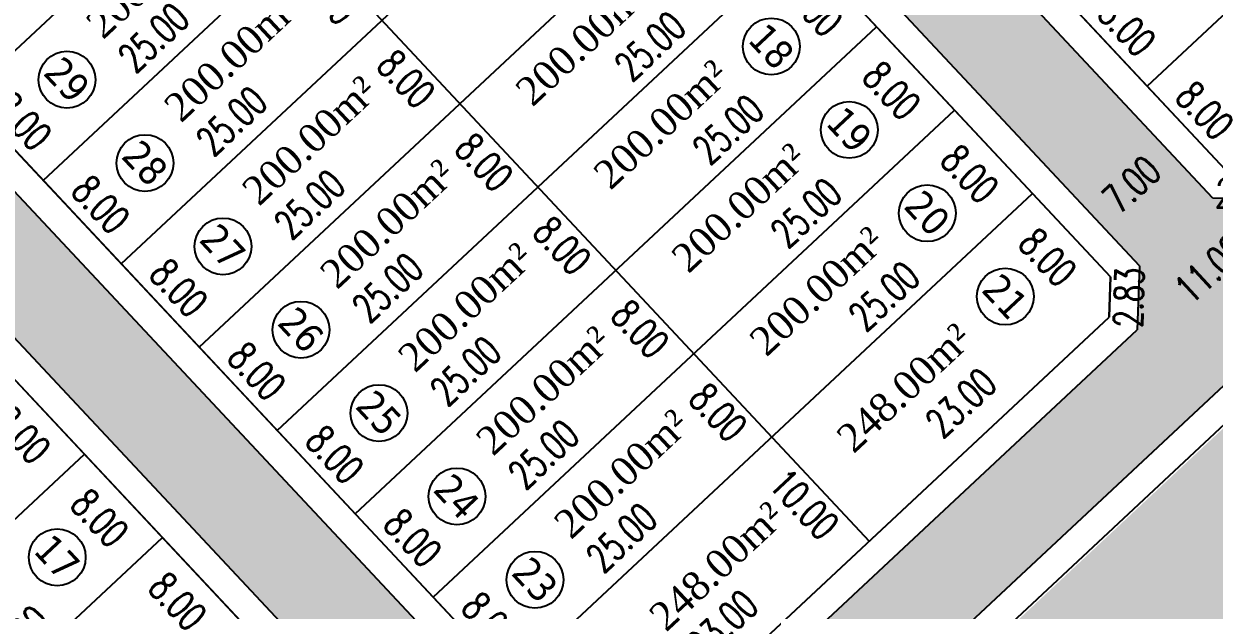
# Model space of a CAD drawing. Header units: metres. Extents: x 437145 to 437701, y 9614495 to 9615043.
# Drawn here: x 437431.1 to 437514.5, y 9614723.7 to 9614764.9 of the extents above; entities that cross this region are included whole.
import ezdxf

# ---------------------------------------------------------------- set-up
doc = ezdxf.new("R2010")
doc.units = ezdxf.units.M
doc.header["$PDMODE"] = 35
doc.header["$PDSIZE"] = 0.1
for name, color, linetype in [('Auxiliar', 7, 'Continuous'), ('COTAS', 10, 'Continuous'), ('Layer3', 1, 'Continuous'), ('M_FIO', 32, 'Continuous'), ('ÁREA', 7, 'Continuous')]:
    doc.layers.add(name, color=color, linetype=linetype)
doc.styles.add('COTAS', font='romans.shx', dxfattribs={"width": 0.7})
doc.styles.add('tahoma', font='tahoma.ttf')
doc.styles.add('ÁREA', font='times.ttf', dxfattribs={"height": 2})
doc.dimstyles.new('C-75', dxfattribs={"dimtxt": 2, "dimasz": 0.2, "dimexe": 0, "dimexo": 0, "dimgap": 1, "dimtad": 0, "dimzin": 4, "dimdsep": 46, "dimtxsty": 'COTAS', "dimblk1": 'BOL-COT', "dimblk2": 'BOL-COT', "dimsah": 1, "dimcen": 0.1, "dimse1": 1, "dimse2": 1, "dimsd1": 1, "dimsd2": 1, "dimclrd": 8, "dimclre": 256, "dimaunit": 1, "dimadec": 3, "dimazin": 0, "dimtfac": 0.5, "dimtix": 1, "dimtmove": 0, "dimatfit": 3, "dimldrblk": 'BOL-COT', "dimfxl": 1, "dimtolj": 1, "dimtzin": 0, "dimarcsym": 0})

# ---------------------------------------------------------------- blocks, each defined once
blk = doc.blocks.new('*D417')
at = {"layer": 'Defpoints', "color": 0, "transparency": 16777216}
for p in [(2610.276, 1053.549), (2607.997, 1045.549), (2610.276, 1045.549)]:
    blk.add_point(p, dxfattribs=at)
at = {"layer": 'Layer3', "transparency": 16777216, "insert": (2607.997, 1049.549), "char_height": 2, "attachment_point": 5, "rotation": 270.00204, "style": 'COTAS'}
blk.add_mtext('\\A1;8.00', dxfattribs=at)
blk = doc.blocks.new('BOL-COT')
at = {"layer": 'COTAS'}
for p, q in [((-2, 0), (2, 0)), ((0, -3), (0, 3))]:
    blk.add_line(p, q, dxfattribs=at)
blk.add_circle((0, 0), 0.4, dxfattribs=at)
blk = doc.blocks.new('*D418')
at = {"layer": 'Defpoints', "color": 0, "transparency": 16777216}
for p in [(2585.276, 1047.392), (2585.276, 1045.548), (2610.276, 1045.549)]:
    blk.add_point(p, dxfattribs=at)
at = {"layer": 'Layer3', "transparency": 16777216, "insert": (2597.776, 1047.393), "char_height": 2, "attachment_point": 5, "rotation": 0.00204, "style": 'COTAS'}
blk.add_mtext('\\A1;25.00', dxfattribs=at)
blk = doc.blocks.new('*D422')
at = {"layer": 'Defpoints', "color": 0, "transparency": 16777216}
for p in [(2610.276, 1045.549), (2607.997, 1037.549), (2610.277, 1037.549)]:
    blk.add_point(p, dxfattribs=at)
at = {"layer": 'Layer3', "transparency": 16777216, "insert": (2607.997, 1041.549), "char_height": 2, "attachment_point": 5, "rotation": 270.00204, "style": 'COTAS'}
blk.add_mtext('\\A1;8.00', dxfattribs=at)
blk = doc.blocks.new('*D423')
at = {"layer": 'Defpoints', "color": 0, "transparency": 16777216}
for p in [(2585.277, 1039.392), (2585.277, 1037.548), (2610.277, 1037.549)]:
    blk.add_point(p, dxfattribs=at)
at = {"layer": 'Layer3', "transparency": 16777216, "insert": (2597.777, 1039.393), "char_height": 2, "attachment_point": 5, "rotation": 0.00204, "style": 'COTAS'}
blk.add_mtext('\\A1;25.00', dxfattribs=at)
blk = doc.blocks.new('*D427')
at = {"layer": 'Defpoints', "color": 0, "transparency": 16777216}
for p in [(2585.277, 1031.392), (2585.277, 1029.548), (2610.277, 1029.549)]:
    blk.add_point(p, dxfattribs=at)
at = {"layer": 'Layer3', "transparency": 16777216, "insert": (2597.777, 1031.393), "char_height": 2, "attachment_point": 5, "rotation": 0.00204, "style": 'COTAS'}
blk.add_mtext('\\A1;25.00', dxfattribs=at)
blk = doc.blocks.new('*D497')
at = {"layer": 'Defpoints', "color": 0, "transparency": 16777216}
for p in [(2646.275, 1071.586), (2621.276, 1069.541), (2646.276, 1069.551)]:
    blk.add_point(p, dxfattribs=at)
at = {"layer": 'Layer3', "transparency": 16777216, "insert": (2633.775, 1071.581), "char_height": 2, "attachment_point": 5, "rotation": 0.02224, "style": 'COTAS'}
blk.add_mtext('\\A1;25.00', dxfattribs=at)
blk = doc.blocks.new('*D500')
at = {"layer": 'Defpoints', "color": 0, "transparency": 16777216}
for p in [(2621.276, 1069.55), (2621.276, 1061.55), (2623.068, 1061.55)]:
    blk.add_point(p, dxfattribs=at)
at = {"layer": 'Layer3', "transparency": 16777216, "insert": (2623.068, 1065.55), "char_height": 2, "attachment_point": 5, "rotation": 270.00204, "style": 'COTAS'}
blk.add_mtext('\\A1;8.00', dxfattribs=at)
blk = doc.blocks.new('*D502')
at = {"layer": 'Defpoints', "color": 0, "transparency": 16777216}
for p in [(2646.275, 1063.586), (2621.276, 1061.541), (2646.276, 1061.551)]:
    blk.add_point(p, dxfattribs=at)
at = {"layer": 'Layer3', "transparency": 16777216, "insert": (2633.775, 1063.581), "char_height": 2, "attachment_point": 5, "rotation": 0.02224, "style": 'COTAS'}
blk.add_mtext('\\A1;25.00', dxfattribs=at)
blk = doc.blocks.new('*D505')
at = {"layer": 'Defpoints', "color": 0, "transparency": 16777216}
for p in [(2621.276, 1061.55), (2621.276, 1053.55), (2623.068, 1053.55)]:
    blk.add_point(p, dxfattribs=at)
at = {"layer": 'Layer3', "transparency": 16777216, "insert": (2623.068, 1057.55), "char_height": 2, "attachment_point": 5, "rotation": 270.00204, "style": 'COTAS'}
blk.add_mtext('\\A1;8.00', dxfattribs=at)
blk = doc.blocks.new('*D506')
at = {"layer": 'Defpoints', "color": 0, "transparency": 16777216}
for p in [(2642.179, 1061.373), (2642.179, 1053.373), (2644.71, 1053.373)]:
    blk.add_point(p, dxfattribs=at)
at = {"layer": 'Layer3', "transparency": 16777216, "insert": (2644.71, 1057.373), "char_height": 2, "attachment_point": 5, "rotation": 270.00204, "style": 'COTAS'}
blk.add_mtext('\\A1;8.00', dxfattribs=at)
blk = doc.blocks.new('*D507')
at = {"layer": 'Defpoints', "color": 0, "transparency": 16777216}
for p in [(2646.275, 1055.586), (2621.276, 1053.541), (2646.276, 1053.551)]:
    blk.add_point(p, dxfattribs=at)
at = {"layer": 'Layer3', "transparency": 16777216, "insert": (2633.775, 1055.581), "char_height": 2, "attachment_point": 5, "rotation": 0.02224, "style": 'COTAS'}
blk.add_mtext('\\A1;25.00', dxfattribs=at)
blk = doc.blocks.new('*D509')
at = {"layer": 'Defpoints', "color": 0, "transparency": 16777216}
for p in [(2646.276, 1047.394), (2646.276, 1045.551), (2671.276, 1045.551)]:
    blk.add_point(p, dxfattribs=at)
at = {"layer": 'Layer3', "transparency": 16777216, "insert": (2658.776, 1047.395), "char_height": 2, "attachment_point": 5, "rotation": 0.00204, "style": 'COTAS'}
blk.add_mtext('\\A1;25.00', dxfattribs=at)
blk = doc.blocks.new('*D510')
at = {"layer": 'Defpoints', "color": 0, "transparency": 16777216}
for p in [(2621.276, 1053.55), (2621.276, 1045.55), (2623.069, 1045.55)]:
    blk.add_point(p, dxfattribs=at)
at = {"layer": 'Layer3', "transparency": 16777216, "insert": (2623.068, 1049.55), "char_height": 2, "attachment_point": 5, "rotation": 270.00204, "style": 'COTAS'}
blk.add_mtext('\\A1;8.00', dxfattribs=at)
blk = doc.blocks.new('*D511')
at = {"layer": 'Defpoints', "color": 0, "transparency": 16777216}
for p in [(2642.179, 1053.373), (2642.18, 1045.373), (2644.71, 1045.373)]:
    blk.add_point(p, dxfattribs=at)
at = {"layer": 'Layer3', "transparency": 16777216, "insert": (2644.71, 1049.373), "char_height": 2, "attachment_point": 5, "rotation": 270.00204, "style": 'COTAS'}
blk.add_mtext('\\A1;8.00', dxfattribs=at)
blk = doc.blocks.new('*D512')
at = {"layer": 'Defpoints', "color": 0, "transparency": 16777216}
for p in [(2646.276, 1047.586), (2621.276, 1045.541), (2646.276, 1045.551)]:
    blk.add_point(p, dxfattribs=at)
at = {"layer": 'Layer3', "transparency": 16777216, "insert": (2633.776, 1047.581), "char_height": 2, "attachment_point": 5, "rotation": 0.02224, "style": 'COTAS'}
blk.add_mtext('\\A1;25.00', dxfattribs=at)
blk = doc.blocks.new('*D514')
at = {"layer": 'Defpoints', "color": 0, "transparency": 16777216}
for p in [(2646.277, 1039.394), (2646.277, 1037.551), (2671.277, 1037.551)]:
    blk.add_point(p, dxfattribs=at)
at = {"layer": 'Layer3', "transparency": 16777216, "insert": (2658.777, 1039.395), "char_height": 2, "attachment_point": 5, "rotation": 0.00204, "style": 'COTAS'}
blk.add_mtext('\\A1;25.00', dxfattribs=at)
blk = doc.blocks.new('*D515')
at = {"layer": 'Defpoints', "color": 0, "transparency": 16777216}
for p in [(2621.276, 1045.55), (2621.277, 1037.55), (2623.069, 1037.55)]:
    blk.add_point(p, dxfattribs=at)
at = {"layer": 'Layer3', "transparency": 16777216, "insert": (2623.069, 1041.55), "char_height": 2, "attachment_point": 5, "rotation": 270.00204, "style": 'COTAS'}
blk.add_mtext('\\A1;8.00', dxfattribs=at)
blk = doc.blocks.new('*D516')
at = {"layer": 'Defpoints', "color": 0, "transparency": 16777216}
for p in [(2642.18, 1045.373), (2642.18, 1037.373), (2644.711, 1037.373)]:
    blk.add_point(p, dxfattribs=at)
at = {"layer": 'Layer3', "transparency": 16777216, "insert": (2644.71, 1041.373), "char_height": 2, "attachment_point": 5, "rotation": 270.00204, "style": 'COTAS'}
blk.add_mtext('\\A1;8.00', dxfattribs=at)
blk = doc.blocks.new('*D517')
at = {"layer": 'Defpoints', "color": 0, "transparency": 16777216}
for p in [(2646.276, 1039.586), (2621.277, 1037.541), (2646.277, 1037.551)]:
    blk.add_point(p, dxfattribs=at)
at = {"layer": 'Layer3', "transparency": 16777216, "insert": (2633.776, 1039.581), "char_height": 2, "attachment_point": 5, "rotation": 0.02224, "style": 'COTAS'}
blk.add_mtext('\\A1;25.00', dxfattribs=at)
blk = doc.blocks.new('*D518')
at = {"layer": 'Defpoints', "color": 0, "transparency": 16777216}
for p in [(2646.277, 1031.394), (2646.277, 1029.551), (2671.277, 1029.551)]:
    blk.add_point(p, dxfattribs=at)
at = {"layer": 'Layer3', "transparency": 16777216, "insert": (2658.777, 1031.395), "char_height": 2, "attachment_point": 5, "rotation": 0.00204, "style": 'COTAS'}
blk.add_mtext('\\A1;25.00', dxfattribs=at)
blk = doc.blocks.new('*D519')
at = {"layer": 'Defpoints', "color": 0, "transparency": 16777216}
for p in [(2621.277, 1037.55), (2621.277, 1029.55), (2623.069, 1029.55)]:
    blk.add_point(p, dxfattribs=at)
at = {"layer": 'Layer3', "transparency": 16777216, "insert": (2623.069, 1033.55), "char_height": 2, "attachment_point": 5, "rotation": 270.00204, "style": 'COTAS'}
blk.add_mtext('\\A1;8.00', dxfattribs=at)
blk = doc.blocks.new('*D520')
at = {"layer": 'Defpoints', "color": 0, "transparency": 16777216}
for p in [(2642.18, 1037.373), (2642.18, 1029.373), (2644.711, 1029.373)]:
    blk.add_point(p, dxfattribs=at)
at = {"layer": 'Layer3', "transparency": 16777216, "insert": (2644.711, 1033.373), "char_height": 2, "attachment_point": 5, "rotation": 270.00204, "style": 'COTAS'}
blk.add_mtext('\\A1;8.00', dxfattribs=at)
blk = doc.blocks.new('*D521')
at = {"layer": 'Defpoints', "color": 0, "transparency": 16777216}
for p in [(2646.276, 1031.586), (2621.277, 1029.541), (2646.277, 1029.551)]:
    blk.add_point(p, dxfattribs=at)
at = {"layer": 'Layer3', "transparency": 16777216, "insert": (2633.776, 1031.581), "char_height": 2, "attachment_point": 5, "rotation": 0.02224, "style": 'COTAS'}
blk.add_mtext('\\A1;25.00', dxfattribs=at)
blk = doc.blocks.new('*D522')
at = {"layer": 'Defpoints', "color": 0, "transparency": 16777216}
for p in [(2671.277, 1029.551), (2668.998, 1021.551), (2671.277, 1021.551)]:
    blk.add_point(p, dxfattribs=at)
at = {"layer": 'Layer3', "transparency": 16777216, "insert": (2668.997, 1025.551), "char_height": 2, "attachment_point": 5, "rotation": 270.00204, "style": 'COTAS'}
blk.add_mtext('\\A1;8.00', dxfattribs=at)
blk = doc.blocks.new('*D523')
at = {"layer": 'Defpoints', "color": 0, "transparency": 16777216}
for p in [(2646.277, 1023.394), (2646.277, 1021.551), (2671.277, 1021.551)]:
    blk.add_point(p, dxfattribs=at)
at = {"layer": 'Layer3', "transparency": 16777216, "insert": (2658.777, 1023.395), "char_height": 2, "attachment_point": 5, "rotation": 0.00204, "style": 'COTAS'}
blk.add_mtext('\\A1;25.00', dxfattribs=at)
blk = doc.blocks.new('*D524')
at = {"layer": 'Defpoints', "color": 0, "transparency": 16777216}
for p in [(2621.277, 1029.55), (2621.277, 1021.55), (2623.069, 1021.55)]:
    blk.add_point(p, dxfattribs=at)
at = {"layer": 'Layer3', "transparency": 16777216, "insert": (2623.069, 1025.55), "char_height": 2, "attachment_point": 5, "rotation": 270.00204, "style": 'COTAS'}
blk.add_mtext('\\A1;8.00', dxfattribs=at)
blk = doc.blocks.new('*D525')
at = {"layer": 'Defpoints', "color": 0, "transparency": 16777216}
for p in [(2642.18, 1029.373), (2642.18, 1021.373), (2644.711, 1021.373)]:
    blk.add_point(p, dxfattribs=at)
at = {"layer": 'Layer3', "transparency": 16777216, "insert": (2644.711, 1025.373), "char_height": 2, "attachment_point": 5, "rotation": 270.00204, "style": 'COTAS'}
blk.add_mtext('\\A1;8.00', dxfattribs=at)
blk = doc.blocks.new('*D526')
at = {"layer": 'Defpoints', "color": 0, "transparency": 16777216}
for p in [(2646.276, 1023.586), (2621.277, 1021.541), (2646.277, 1021.551)]:
    blk.add_point(p, dxfattribs=at)
at = {"layer": 'Layer3', "transparency": 16777216, "insert": (2633.776, 1023.581), "char_height": 2, "attachment_point": 5, "rotation": 0.02224, "style": 'COTAS'}
blk.add_mtext('\\A1;25.00', dxfattribs=at)
blk = doc.blocks.new('*D527')
at = {"layer": 'Defpoints', "color": 0, "transparency": 16777216}
for p in [(2671.277, 1021.551), (2668.998, 1013.551), (2671.278, 1013.551)]:
    blk.add_point(p, dxfattribs=at)
at = {"layer": 'Layer3', "transparency": 16777216, "insert": (2668.998, 1017.551), "char_height": 2, "attachment_point": 5, "rotation": 270.00204, "style": 'COTAS'}
blk.add_mtext('\\A1;8.00', dxfattribs=at)
blk = doc.blocks.new('*D528')
at = {"layer": 'Defpoints', "color": 0, "transparency": 16777216}
for p in [(2646.277, 1015.394), (2646.278, 1013.551), (2671.278, 1013.551)]:
    blk.add_point(p, dxfattribs=at)
at = {"layer": 'Layer3', "transparency": 16777216, "insert": (2658.777, 1015.395), "char_height": 2, "attachment_point": 5, "rotation": 0.00204, "style": 'COTAS'}
blk.add_mtext('\\A1;25.00', dxfattribs=at)
blk = doc.blocks.new('*D529')
at = {"layer": 'Defpoints', "color": 0, "transparency": 16777216}
for p in [(2621.277, 1021.55), (2621.278, 1013.55), (2623.07, 1013.55)]:
    blk.add_point(p, dxfattribs=at)
at = {"layer": 'Layer3', "transparency": 16777216, "insert": (2623.07, 1017.55), "char_height": 2, "attachment_point": 5, "rotation": 270.00204, "style": 'COTAS'}
blk.add_mtext('\\A1;8.00', dxfattribs=at)
blk = doc.blocks.new('*D530')
at = {"layer": 'Defpoints', "color": 0, "transparency": 16777216}
for p in [(2642.18, 1021.373), (2642.181, 1013.373), (2644.711, 1013.373)]:
    blk.add_point(p, dxfattribs=at)
at = {"layer": 'Layer3', "transparency": 16777216, "insert": (2644.711, 1017.373), "char_height": 2, "attachment_point": 5, "rotation": 270.00204, "style": 'COTAS'}
blk.add_mtext('\\A1;8.00', dxfattribs=at)
blk = doc.blocks.new('*D531')
at = {"layer": 'Defpoints', "color": 0, "transparency": 16777216}
for p in [(2646.277, 1015.586), (2621.278, 1013.541), (2646.278, 1013.551)]:
    blk.add_point(p, dxfattribs=at)
at = {"layer": 'Layer3', "transparency": 16777216, "insert": (2633.777, 1015.581), "char_height": 2, "attachment_point": 5, "rotation": 0.02224, "style": 'COTAS'}
blk.add_mtext('\\A1;25.00', dxfattribs=at)
blk = doc.blocks.new('*D532')
at = {"layer": 'Defpoints', "color": 0, "transparency": 16777216}
for p in [(2671.278, 1013.551), (2668.998, 1005.551), (2671.278, 1005.551)]:
    blk.add_point(p, dxfattribs=at)
at = {"layer": 'Layer3', "transparency": 16777216, "insert": (2668.998, 1009.551), "char_height": 2, "attachment_point": 5, "rotation": 270.00204, "style": 'COTAS'}
blk.add_mtext('\\A1;8.00', dxfattribs=at)
blk = doc.blocks.new('*D533')
at = {"layer": 'Defpoints', "color": 0, "transparency": 16777216}
for p in [(2646.106, 1006.257), (2646.106, 1002.428), (2669.106, 1002.428)]:
    blk.add_point(p, dxfattribs=at)
at = {"layer": 'Layer3', "transparency": 16777216, "insert": (2657.606, 1006.258), "char_height": 2, "attachment_point": 5, "rotation": 0.00204, "style": 'COTAS'}
blk.add_mtext('\\A1;23.00', dxfattribs=at)
blk = doc.blocks.new('*D535')
at = {"layer": 'Defpoints', "color": 0, "transparency": 16777216}
for p in [(2646.278, 1006.301), (2623.278, 1003.55), (2646.278, 1003.551)]:
    blk.add_point(p, dxfattribs=at)
at = {"layer": 'Layer3', "transparency": 16777216, "insert": (2634.778, 1006.3), "char_height": 2, "attachment_point": 5, "rotation": 0.00204, "style": 'COTAS'}
blk.add_mtext('\\A1;23.00', dxfattribs=at)
blk = doc.blocks.new('*D536')
at = {"layer": 'Defpoints', "color": 0, "transparency": 16777216}
for p in [(2646.278, 1013.551), (2644.714, 1003.55), (2646.278, 1003.551)]:
    blk.add_point(p, dxfattribs=at)
at = {"layer": 'Layer3', "transparency": 16777216, "insert": (2644.714, 1008.55), "char_height": 2, "attachment_point": 5, "rotation": 270.00204, "style": 'COTAS'}
blk.add_mtext('\\A1;10.00', dxfattribs=at)
blk = doc.blocks.new('*D620')
at = {"layer": 'Defpoints', "color": 0, "transparency": 16777216}
for p in [(2682.277, 1021.552), (2682.278, 1013.552), (2684.07, 1013.552)]:
    blk.add_point(p, dxfattribs=at)
at = {"layer": 'Layer3', "transparency": 16777216, "insert": (2684.07, 1017.552), "char_height": 2, "attachment_point": 5, "rotation": 270.00204, "style": 'COTAS'}
blk.add_mtext('\\A1;8.00', dxfattribs=at)
blk = doc.blocks.new('*D622')
at = {"layer": 'Defpoints', "color": 0, "transparency": 16777216}
for p in [(2707.277, 1015.588), (2682.278, 1013.543), (2707.278, 1013.553)]:
    blk.add_point(p, dxfattribs=at)
at = {"layer": 'Layer3', "transparency": 16777216, "insert": (2694.777, 1015.583), "char_height": 2, "attachment_point": 5, "rotation": 0.02224, "style": 'COTAS'}
blk.add_mtext('\\A1;25.00', dxfattribs=at)
blk = doc.blocks.new('*D625')
at = {"layer": 'Defpoints', "color": 0, "transparency": 16777216}
for p in [(2682.278, 1013.552), (2682.278, 1005.552), (2684.07, 1005.552)]:
    blk.add_point(p, dxfattribs=at)
at = {"layer": 'Layer3', "transparency": 16777216, "insert": (2684.07, 1009.552), "char_height": 2, "attachment_point": 5, "rotation": 270.00204, "style": 'COTAS'}
blk.add_mtext('\\A1;8.00', dxfattribs=at)
blk = doc.blocks.new('*D817')
at = {"layer": 'Defpoints', "color": 0, "transparency": 16777216}
for p in [(2610.277, 1037.549), (2607.997, 1029.549), (2610.277, 1029.549)]:
    blk.add_point(p, dxfattribs=at)
at = {"layer": 'Layer3', "transparency": 16777216, "insert": (2607.997, 1033.549), "char_height": 2, "attachment_point": 5, "rotation": 270.00204, "style": 'COTAS'}
blk.add_mtext('\\A1;8.00', dxfattribs=at)
blk = doc.blocks.new('*D818')
at = {"layer": 'Defpoints', "color": 0, "transparency": 16777216}
for p in [(2671.277, 1037.551), (2668.997, 1029.551), (2671.277, 1029.551)]:
    blk.add_point(p, dxfattribs=at)
at = {"layer": 'Layer3', "transparency": 16777216, "insert": (2668.997, 1033.551), "char_height": 2, "attachment_point": 5, "rotation": 270.00204, "style": 'COTAS'}
blk.add_mtext('\\A1;8.00', dxfattribs=at)
blk = doc.blocks.new('*D829')
at = {"layer": 'Defpoints', "color": 0, "transparency": 16777216}
for p in [(2671.278, 1005.551), (2669.278, 1003.551), (2670.218, 1002.611)]:
    blk.add_point(p, dxfattribs=at)
at = {"layer": 'M_FIO', "transparency": 16777216, "insert": (2671.218, 1003.611), "char_height": 2, "attachment_point": 5, "rotation": 45.00204, "style": 'COTAS'}
blk.add_mtext('\\A1;2.83', dxfattribs=at)
blk = doc.blocks.new('*D830')
at = {"layer": 'Defpoints', "color": 0, "transparency": 16777216}
for p in [(2682.546, 1005.734), (2684.546, 1003.734), (2683.132, 1002.319)]:
    blk.add_point(p, dxfattribs=at)
at = {"layer": 'Layer3', "transparency": 16777216, "insert": (2682.132, 1003.319), "char_height": 2, "attachment_point": 5, "rotation": 315.00204, "style": 'COTAS'}
blk.add_mtext('\\A1;2.83', dxfattribs=at)
blk = doc.blocks.new('*D876')
at = {"layer": 'Defpoints', "color": 0, "transparency": 16777216}
for p in [(2671.278, 1005.66), (2682.278, 1005.552), (2682.234, 1001.128)]:
    blk.add_point(p, dxfattribs=at)
at = {"layer": 'Layer3', "transparency": 16777216, "insert": (2676.734, 1001.182), "char_height": 2, "attachment_point": 5, "rotation": 359.43568, "style": 'COTAS'}
blk.add_mtext('\\A1;11.00', dxfattribs=at)
blk = doc.blocks.new('*D877')
at = {"layer": 'Defpoints', "color": 0, "transparency": 16777216}
for p in [(2673.278, 1009.262), (2680.278, 1009.262), (2680.278, 1009.262)]:
    blk.add_point(p, dxfattribs=at)
at = {"layer": 'Layer3', "transparency": 16777216, "insert": (2676.778, 1009.262), "char_height": 2, "attachment_point": 5, "rotation": 0.00204, "style": 'COTAS'}
blk.add_mtext('\\A1;7.00', dxfattribs=at)
blk = doc.blocks.new('atutu')
h = blk.add_hatch(color=252)
h.dxf.hatch_style = 1
h.paths.add_polyline_path([(2863.271, 1159.558), (2832.441, 1159.557), (2829.27, 1162.729), (2829.271, 1186.557), (2822.271, 1186.557), (2822.27, 1162.728), (2819.098, 1159.557), (2712.444, 1159.553), (2709.272, 1162.724), (2709.271, 1186.548), (2702.271, 1186.553), (2702.272, 1162.724), (2699.101, 1159.552), (2531.944, 1159.546), (2528.772, 1162.718), (2528.771, 1186.546), (2521.771, 1186.546), (2521.772, 1162.718), (2518.601, 1159.546), (2436.444, 1159.543), (2433.273, 1162.713), (2433.273, 1186.282), (2426.273, 1186.282), (2426.282, 928.758), (2433.282, 928.743), (2433.28, 991.384), (2436.439, 994.543), (2521.437, 994.546), (2521.437, 994.546), (2524.218, 994.546), (2531.218, 994.546), (2534.78, 994.547), (2534.769, 994.547), (2792.107, 994.556), (2795.278, 991.384), (2795.281, 928.756), (2802.281, 928.756), (2802.278, 991.395), (2805.439, 994.556), (2853.118, 994.558), (2856.278, 991.397), (2856.281, 928.758), (2863.271, 928.758)])
h.paths.add_polyline_path([(2612.273, 1149.378), (2612.278, 1004.721), (2609.106, 1001.549), (2561.45, 1001.548), (2558.278, 1004.719), (2558.273, 1149.376), (2561.444, 1152.548), (2609.101, 1152.549)], flags=16)
h.paths.add_polyline_path([(2619.273, 1149.378), (2622.444, 1152.55), (2670.101, 1152.551), (2673.273, 1149.38), (2673.278, 1004.723), (2670.106, 1001.551), (2622.45, 1001.55), (2619.278, 1004.721)], flags=16)
h.paths.add_polyline_path([(2551.273, 1149.376), (2551.278, 1004.719), (2548.106, 1001.547), (2500.45, 1001.545), (2497.278, 1004.717), (2497.273, 1149.374), (2500.444, 1152.545), (2548.101, 1152.547)], flags=16)
h.paths.add_polyline_path([(2680.273, 1149.38), (2683.444, 1152.552), (2731.101, 1152.554), (2734.273, 1149.382), (2734.278, 1004.725), (2731.106, 1001.554), (2683.45, 1001.552), (2680.278, 1004.723)], flags=16)
h.paths.add_polyline_path([(2490.273, 1149.373), (2490.278, 1004.717), (2487.106, 1001.545), (2436.452, 1001.543), (2433.279, 1004.716), (2433.274, 1149.373), (2436.444, 1152.543), (2487.101, 1152.545)], flags=16)
h.paths.add_polyline_path([(2741.273, 1149.382), (2744.444, 1152.554), (2792.101, 1152.556), (2795.273, 1149.384), (2795.278, 1004.727), (2792.106, 1001.556), (2744.45, 1001.554), (2741.278, 1004.725)], flags=16)
h.paths.add_polyline_path([(2802.273, 1149.384), (2805.444, 1152.556), (2853.101, 1152.558), (2856.273, 1149.386), (2856.278, 1004.73), (2853.106, 1001.558), (2805.45, 1001.556), (2802.278, 1004.728)], flags=16)
at = {"layer": 'Layer3'}
h = blk.add_hatch(dxfattribs=at)
h.set_pattern_fill('AR-SAND', color=85)
h.set_pattern_definition([(37.5, (-475198.4406, -9591283.7162), (-0.0629933581, 1.92682376901), [0, -1.52, 0, -1.7, 0, -1.625]), (7.5, (-475198.4406, -9591283.7162), (1.7697767053, 2.8221460652), [0, -0.82, 0, -1.37, 0, -0.525]), (327.5, (-475199.6706, -9591283.7162), (3.11414186175, 0.00565905354), [0, -0.5, 0, -1.8, 0, -2.35]), (317.5, (-475199.6706, -9591283.7162), (3.0061266046, 0.8776755649), [0, -0.25, 0, -1.18, 0, -1.35])])
h.paths.add_polyline_path([(2436.127, 992.384), (2434.127, 990.384), (2434.129, 928.596), (2693.799, 928.596), (2693.797, 990.394), (2691.797, 992.394)])
h.paths.add_polyline_path([(2562.125, 959.38, -1), (2555.759, 959.38, -1)], flags=0)
h.paths.add_polyline_path([(2559.99, 986.99), (2567.923, 986.991), (2567.923, 989.991), (2559.99, 989.99)], flags=24)
h.paths.add_polyline_path([(2688.788, 962.76), (2688.788, 956.227), (2691.788, 956.227), (2691.788, 962.76)], flags=24)
h.paths.add_polyline_path([(2435.672, 962.751), (2435.672, 956.218), (2438.672, 956.218), (2438.672, 962.751)], flags=24)
h.paths.add_polyline_path([(2555.31, 955.797), (2562.316, 955.797), (2562.315, 963.357), (2555.309, 963.357)], flags=24)
h.paths.add_polyline_path([(2559.997, 931.098), (2567.931, 931.098), (2567.931, 934.098), (2559.997, 934.098)], flags=24)
h.paths.add_polyline_path([(2535.918, 962.316), (2582.059, 962.281), (2582.063, 968.373), (2535.923, 968.409)], flags=24)
at = {"layer": 'Layer3', "color": 0}
blk.add_line((2671.278, 1005.551), (2669.278, 1003.551), dxfattribs=at)
at = {"layer": 'Layer3', "color": 252}
blk.add_line((2673.278, 1004.723), (2670.106, 1001.551), dxfattribs=at)
at = {"layer": 'Layer3', "color": 0}
for points in [[(2646.273, 1150.551), (2646.278, 1003.551)], [(2610.278, 1005.549), (2610.273, 1148.549)], [(2621.278, 1005.55), (2621.273, 1148.55)], [(2671.278, 1005.551), (2671.273, 1148.551)], [(2682.278, 1005.552), (2682.273, 1148.552)], [(2621.276, 1069.55), (2671.276, 1069.551)], [(2621.276, 1061.55), (2671.276, 1061.551)], [(2621.276, 1053.55), (2671.276, 1053.551)], [(2560.276, 1045.547), (2610.276, 1045.549)], [(2621.276, 1045.55), (2671.276, 1045.551)], [(2560.277, 1037.547), (2610.277, 1037.549)], [(2621.277, 1037.55), (2671.277, 1037.551)], [(2621.277, 1029.55), (2671.277, 1029.551)], [(2621.277, 1021.55), (2671.277, 1021.551)], [(2621.278, 1013.55), (2671.278, 1013.551)], [(2682.278, 1013.552), (2732.278, 1013.554)], [(2623.278, 1003.55), (2669.278, 1003.551)], [(2437.278, 992.543), (2692.948, 992.552)]]:
    blk.add_lwpolyline(points, dxfattribs=at)
for centre in [(2627.315, 1065.562), (2627.315, 1057.562), (2627.316, 1049.562), (2603.947, 1041.57), (2627.316, 1041.562), (2627.316, 1033.562), (2664.947, 1033.572), (2627.316, 1025.562), (2664.947, 1025.572), (2627.317, 1017.562), (2664.947, 1017.572), (2664.948, 1009.572)]:
    blk.add_circle(centre, 1.991, dxfattribs=at)
at = {"layer": 'M_FIO'}
for p, q in [((2673.278, 1004.723), (2670.106, 1001.551)), ((2680.278, 1004.723), (2683.45, 1001.552)), ((2680.278, 1004.723), (2683.45, 1001.552))]:
    blk.add_line(p, q, dxfattribs=at)
for points in [[(2612.278, 1004.721), (2612.273, 1149.378)], [(2612.278, 1004.721), (2612.273, 1149.378)], [(2619.278, 1004.721), (2619.273, 1149.378)], [(2619.278, 1004.721), (2619.273, 1149.378)], [(2673.278, 1004.723), (2673.273, 1149.38)], [(2673.278, 1004.723), (2673.273, 1149.38)], [(2680.278, 1004.723), (2680.273, 1149.38)], [(2680.278, 1004.723), (2680.273, 1149.38)], [(2622.45, 1001.55), (2670.106, 1001.551)], [(2622.45, 1001.55), (2670.106, 1001.551)], [(2534.78, 994.547), (2693.771, 994.552)], [(2534.78, 994.547), (2693.771, 994.552)]]:
    blk.add_lwpolyline(points, dxfattribs=at)
at = {"layer": 'Layer3', "color": 5, "char_height": 2, "attachment_point": 5, "rotation": 270.04973, "style": 'tahoma'}
for s, insert in [('\\A1;29', (2627.315, 1065.562)), ('\\A1;28', (2627.315, 1057.562)), ('\\A1;27', (2627.316, 1049.562)), ('\\A1;17', (2603.947, 1041.57)), ('\\A1;26', (2627.316, 1041.562)), ('\\A1;25', (2627.316, 1033.562)), ('\\A1;18', (2664.947, 1033.572)), ('\\A1;24', (2627.316, 1025.562)), ('\\A1;19', (2664.947, 1025.572)), ('\\A1;23', (2627.317, 1017.562)), ('\\A1;20', (2664.947, 1017.572)), ('\\A1;21', (2664.948, 1009.572))]:
    blk.add_mtext(s, dxfattribs=dict(at, insert=insert))
at = {"layer": 'ÁREA', "linetype": 'Continuous', "lineweight": -2, "extrusion": (0.026231, -0.000470843, 0.999656), "style": 'ÁREA'}
for s, p in [('200.00m²', (1112.901, -2610.715, 63.963)), ('200.00m²', (1104.902, -2610.859, 63.966)), ('200.00m²', (1096.903, -2611.003, 63.97)), ('200.00m²', (1088.905, -2611.146, 63.974)), ('200.00m²', (1089.251, -2629.89, 64.466)), ('200.00m²', (1080.906, -2611.29, 63.978)), ('200.00m²', (1081.252, -2630.033, 64.47)), ('200.00m²', (1072.907, -2611.434, 63.981)), ('200.00m²', (1073.253, -2630.177, 64.473)), ('200.00m²', (1064.909, -2611.578, 63.985)), ('200.00m²', (1065.255, -2630.321, 64.477)), ('248.00m²', (1056.13, -2630.313, 64.477)), ('248.00m²', (1055.635, -2612.189, 64.001))]:
    blk.add_text(s, height=2, rotation=271, dxfattribs=at).set_placement(p)
at = {"layer": 'Layer3', "color": 0}
for p1, p2, distance, picture, middle in [((2621.276, 1069.541), (2646.276, 1069.551), 2.035, '*D497', (2633.775, 1071.581)), ((2621.276, 1069.55), (2621.276, 1061.55), 1.792, '*D500', (2623.068, 1065.55)), ((2621.276, 1061.541), (2646.276, 1061.551), 2.035, '*D502', (2633.775, 1063.581)), ((2621.276, 1061.55), (2621.276, 1053.55), 1.792, '*D505', (2623.068, 1057.55)), ((2621.276, 1053.541), (2646.276, 1053.551), 2.035, '*D507', (2633.775, 1055.581)), ((2610.276, 1053.549), (2610.276, 1045.549), -2.28, '*D417', (2607.997, 1049.549)), ((2621.276, 1053.55), (2621.276, 1045.55), 1.792, '*D510', (2623.068, 1049.55)), ((2610.276, 1045.549), (2585.276, 1045.548), -1.844, '*D418', (2597.776, 1047.393)), ((2621.276, 1045.541), (2646.276, 1045.551), 2.035, '*D512', (2633.776, 1047.581)), ((2671.276, 1045.551), (2646.276, 1045.551), -1.844, '*D509', (2658.776, 1047.395)), ((2610.276, 1045.549), (2610.277, 1037.549), -2.28, '*D422', (2607.997, 1041.549)), ((2621.276, 1045.55), (2621.277, 1037.55), 1.792, '*D515', (2623.069, 1041.55)), ((2610.277, 1037.549), (2585.277, 1037.548), -1.844, '*D423', (2597.777, 1039.393)), ((2621.277, 1037.541), (2646.277, 1037.551), 2.035, '*D517', (2633.776, 1039.581)), ((2671.277, 1037.551), (2646.277, 1037.551), -1.844, '*D514', (2658.777, 1039.395)), ((2610.277, 1037.549), (2610.277, 1029.549), -2.28, '*D817', (2607.997, 1033.549)), ((2621.277, 1037.55), (2621.277, 1029.55), 1.792, '*D519', (2623.069, 1033.55)), ((2671.277, 1037.551), (2671.277, 1029.551), -2.28, '*D818', (2668.997, 1033.551)), ((2610.277, 1029.549), (2585.277, 1029.548), -1.844, '*D427', (2597.777, 1031.393)), ((2621.277, 1029.541), (2646.277, 1029.551), 2.035, '*D521', (2633.776, 1031.581)), ((2671.277, 1029.551), (2646.277, 1029.551), -1.844, '*D518', (2658.777, 1031.395)), ((2621.277, 1029.55), (2621.277, 1021.55), 1.792, '*D524', (2623.069, 1025.55)), ((2671.277, 1029.551), (2671.277, 1021.551), -2.28, '*D522', (2668.997, 1025.551)), ((2621.277, 1021.541), (2646.277, 1021.551), 2.035, '*D526', (2633.776, 1023.581)), ((2671.277, 1021.551), (2646.277, 1021.551), -1.844, '*D523', (2658.777, 1023.395)), ((2621.277, 1021.55), (2621.278, 1013.55), 1.792, '*D529', (2623.07, 1017.55)), ((2671.277, 1021.551), (2671.278, 1013.551), -2.28, '*D527', (2668.998, 1017.551)), ((2682.277, 1021.552), (2682.278, 1013.552), 1.792, '*D620', (2684.07, 1017.552)), ((2621.278, 1013.541), (2646.278, 1013.551), 2.035, '*D531', (2633.777, 1015.581)), ((2671.278, 1013.551), (2646.278, 1013.551), -1.844, '*D528', (2658.777, 1015.395)), ((2682.278, 1013.543), (2707.278, 1013.553), 2.035, '*D622', (2694.777, 1015.583)), ((2646.278, 1013.551), (2646.278, 1003.551), -1.564, '*D536', (2644.714, 1008.55)), ((2671.278, 1013.551), (2671.278, 1005.551), -2.28, '*D532', (2668.998, 1009.551)), ((2682.278, 1013.552), (2682.278, 1005.552), 1.792, '*D625', (2684.07, 1009.552)), ((2623.278, 1003.55), (2646.278, 1003.551), 2.75, '*D535', (2634.778, 1006.3)), ((2669.106, 1002.428), (2646.106, 1002.428), -3.83, '*D533', (2657.606, 1006.258)), ((2682.546, 1005.734), (2684.546, 1003.734), -2, '*D830', (2682.132, 1003.319))]:
    dim = blk.add_aligned_dim(p1=p1, p2=p2, distance=distance, dimstyle='C-75', dxfattribs=at)
    dim.commit()
    dim.dimension.update_dxf_attribs({"geometry": picture, "text_midpoint": middle})
for base, p1, p2, picture, middle in [((2644.71, 1053.373), (2642.179, 1061.373), (2642.179, 1053.373), '*D506', (2644.71, 1057.373)), ((2644.71, 1045.373), (2642.179, 1053.373), (2642.18, 1045.373), '*D511', (2644.71, 1049.373)), ((2644.711, 1037.373), (2642.18, 1045.373), (2642.18, 1037.373), '*D516', (2644.71, 1041.373)), ((2644.711, 1029.373), (2642.18, 1037.373), (2642.18, 1029.373), '*D520', (2644.711, 1033.373)), ((2644.711, 1021.373), (2642.18, 1029.373), (2642.18, 1021.373), '*D525', (2644.711, 1025.373)), ((2644.711, 1013.373), (2642.18, 1021.373), (2642.181, 1013.373), '*D530', (2644.711, 1017.373))]:
    dim = blk.add_linear_dim(base=base, p1=p1, p2=p2, angle=270.00204, dimstyle='C-75', dxfattribs=at)
    dim.commit()
    dim.dimension.update_dxf_attribs({"geometry": picture, "text_midpoint": middle, "dimtype": 129})
for p1, p2, distance, picture, middle in [((2673.278, 1009.262), (2680.278, 1009.262), 0, '*D877', (2676.778, 1009.262)), ((2671.278, 1005.66), (2682.278, 1005.552), -4.424, '*D876', (2676.734, 1001.182))]:
    dim = blk.add_aligned_dim(p1=p1, p2=p2, distance=distance, dimstyle='C-75', override={"dimfxl": 1.25}, dxfattribs=at)
    dim.commit()
    dim.dimension.update_dxf_attribs({"geometry": picture, "text_midpoint": middle})
at = {"layer": 'M_FIO', "color": 0}
dim = blk.add_aligned_dim(p1=(2671.278, 1005.551), p2=(2669.278, 1003.551), distance=1.33, dimstyle='C-75', dxfattribs=at)
dim.commit()
dim.dimension.update_dxf_attribs({"geometry": '*D829', "text_midpoint": (2671.218, 1003.611)})

msp = doc.modelspace()

# ---------------------------------------------------------------- linework, layer by layer
at = {"layer": 'Auxiliar', "color": 2, "linetype": 'Continuous', "lineweight": -3}
for p, q in [((437515.282, 9614754.631), (437417.621, 9614859.09)), ((437507.245, 9614747.119), (437409.585, 9614851.577)), ((437470.723, 9614712.972), (437373.062, 9614817.431)), ((437462.686, 9614705.46), (437365.027, 9614809.919)), ((437507.15, 9614744.292), (437507.245, 9614747.119)), ((437473.548, 9614712.877), (437507.15, 9614744.292))]:
    msp.add_line(p, q, dxfattribs=at)

# ---------------------------------------------------------------- block references
at = {"rotation": 43.07140519794264}
msp.add_blockref('atutu', (436242.57, 9612188.321), dxfattribs=at)

doc.saveas('drawing.dxf')
